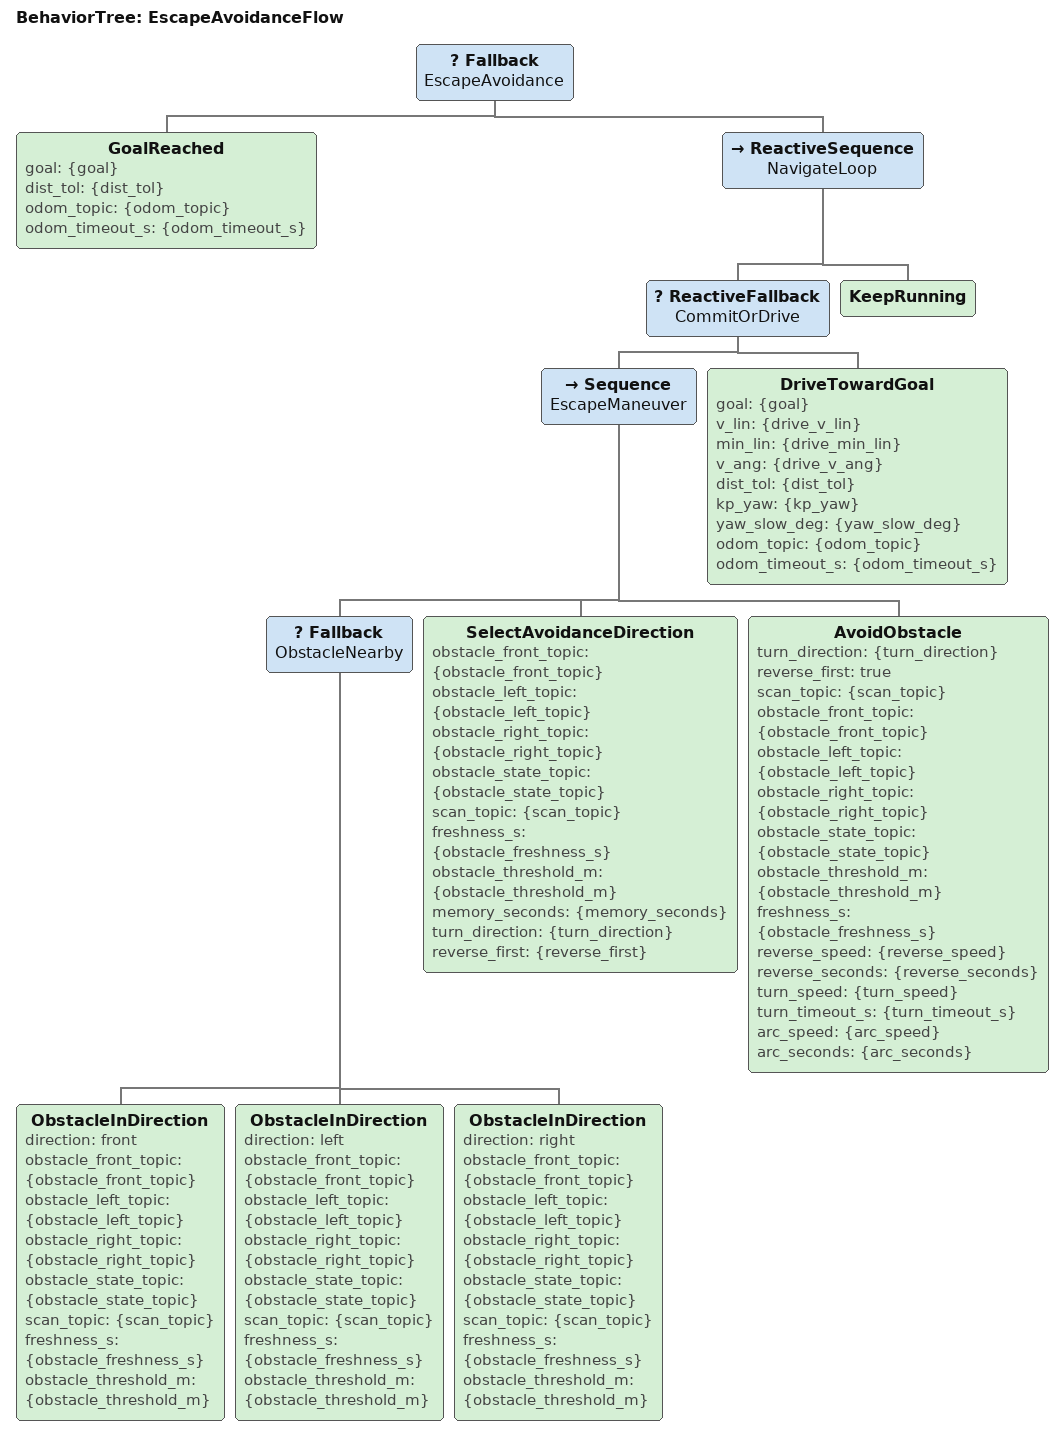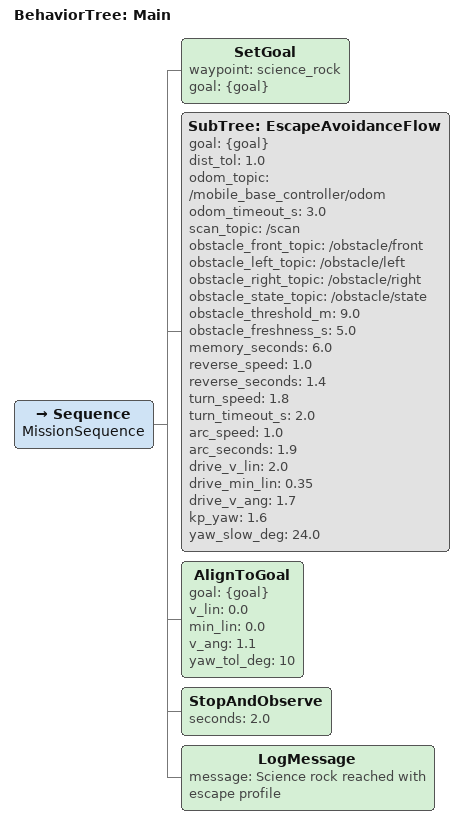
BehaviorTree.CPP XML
<root BTCPP_format="4" main_tree_to_execute="Main">
  <BehaviorTree ID="EscapeAvoidanceFlow">
    <Fallback name="EscapeAvoidance">
      <GoalReached goal="{goal}"
                   dist_tol="{dist_tol}"
                   odom_topic="{odom_topic}"
                   odom_timeout_s="{odom_timeout_s}" />

      <ReactiveSequence name="NavigateLoop">
        <ReactiveFallback name="CommitOrDrive">
          <Sequence name="EscapeManeuver">
            <Fallback name="ObstacleNearby">
              <ObstacleInDirection direction="front"
                                   obstacle_front_topic="{obstacle_front_topic}"
                                   obstacle_left_topic="{obstacle_left_topic}"
                                   obstacle_right_topic="{obstacle_right_topic}"
                                   obstacle_state_topic="{obstacle_state_topic}"
                                   scan_topic="{scan_topic}"
                                   freshness_s="{obstacle_freshness_s}"
                                   obstacle_threshold_m="{obstacle_threshold_m}" />
              <ObstacleInDirection direction="left"
                                   obstacle_front_topic="{obstacle_front_topic}"
                                   obstacle_left_topic="{obstacle_left_topic}"
                                   obstacle_right_topic="{obstacle_right_topic}"
                                   obstacle_state_topic="{obstacle_state_topic}"
                                   scan_topic="{scan_topic}"
                                   freshness_s="{obstacle_freshness_s}"
                                   obstacle_threshold_m="{obstacle_threshold_m}" />
              <ObstacleInDirection direction="right"
                                   obstacle_front_topic="{obstacle_front_topic}"
                                   obstacle_left_topic="{obstacle_left_topic}"
                                   obstacle_right_topic="{obstacle_right_topic}"
                                   obstacle_state_topic="{obstacle_state_topic}"
                                   scan_topic="{scan_topic}"
                                   freshness_s="{obstacle_freshness_s}"
                                   obstacle_threshold_m="{obstacle_threshold_m}" />
            </Fallback>

            <SelectAvoidanceDirection obstacle_front_topic="{obstacle_front_topic}"
                                      obstacle_left_topic="{obstacle_left_topic}"
                                      obstacle_right_topic="{obstacle_right_topic}"
                                      obstacle_state_topic="{obstacle_state_topic}"
                                      scan_topic="{scan_topic}"
                                      freshness_s="{obstacle_freshness_s}"
                                      obstacle_threshold_m="{obstacle_threshold_m}"
                                      memory_seconds="{memory_seconds}"
                                      turn_direction="{turn_direction}"
                                      reverse_first="{reverse_first}" />

            <AvoidObstacle turn_direction="{turn_direction}"
                           reverse_first="true"
                           scan_topic="{scan_topic}"
                           obstacle_front_topic="{obstacle_front_topic}"
                           obstacle_left_topic="{obstacle_left_topic}"
                           obstacle_right_topic="{obstacle_right_topic}"
                           obstacle_state_topic="{obstacle_state_topic}"
                           obstacle_threshold_m="{obstacle_threshold_m}"
                           freshness_s="{obstacle_freshness_s}"
                           reverse_speed="{reverse_speed}"
                           reverse_seconds="{reverse_seconds}"
                           turn_speed="{turn_speed}"
                           turn_timeout_s="{turn_timeout_s}"
                           arc_speed="{arc_speed}"
                           arc_seconds="{arc_seconds}" />
          </Sequence>

          <DriveTowardGoal goal="{goal}"
                           v_lin="{drive_v_lin}"
                           min_lin="{drive_min_lin}"
                           v_ang="{drive_v_ang}"
                           dist_tol="{dist_tol}"
                           kp_yaw="{kp_yaw}"
                           yaw_slow_deg="{yaw_slow_deg}"
                           odom_topic="{odom_topic}"
                           odom_timeout_s="{odom_timeout_s}" />
        </ReactiveFallback>

        <KeepRunning />
      </ReactiveSequence>
    </Fallback>
  </BehaviorTree>

  <BehaviorTree ID="Main">
    <Sequence name="MissionSequence">
      <SetGoal waypoint="science_rock" goal="{goal}" />

      <SubTree ID="EscapeAvoidanceFlow"
               goal="{goal}"
               dist_tol="1.0"
               odom_topic="/mobile_base_controller/odom"
               odom_timeout_s="3.0"
               scan_topic="/scan"
               obstacle_front_topic="/obstacle/front"
               obstacle_left_topic="/obstacle/left"
               obstacle_right_topic="/obstacle/right"
               obstacle_state_topic="/obstacle/state"
               obstacle_threshold_m="9.0"
               obstacle_freshness_s="5.0"
               memory_seconds="6.0"
               reverse_speed="1.0"
               reverse_seconds="1.4"
               turn_speed="1.8"
               turn_timeout_s="2.0"
               arc_speed="1.0"
               arc_seconds="1.9"
               drive_v_lin="2.0"
               drive_min_lin="0.35"
               drive_v_ang="1.7"
               kp_yaw="1.6"
               yaw_slow_deg="24.0" />

      <AlignToGoal goal="{goal}" v_lin="0.0" min_lin="0.0" v_ang="1.1" yaw_tol_deg="10" />
      <StopAndObserve seconds="2.0" />
      <LogMessage message="Science rock reached with escape profile" />
    </Sequence>
  </BehaviorTree>
</root>
